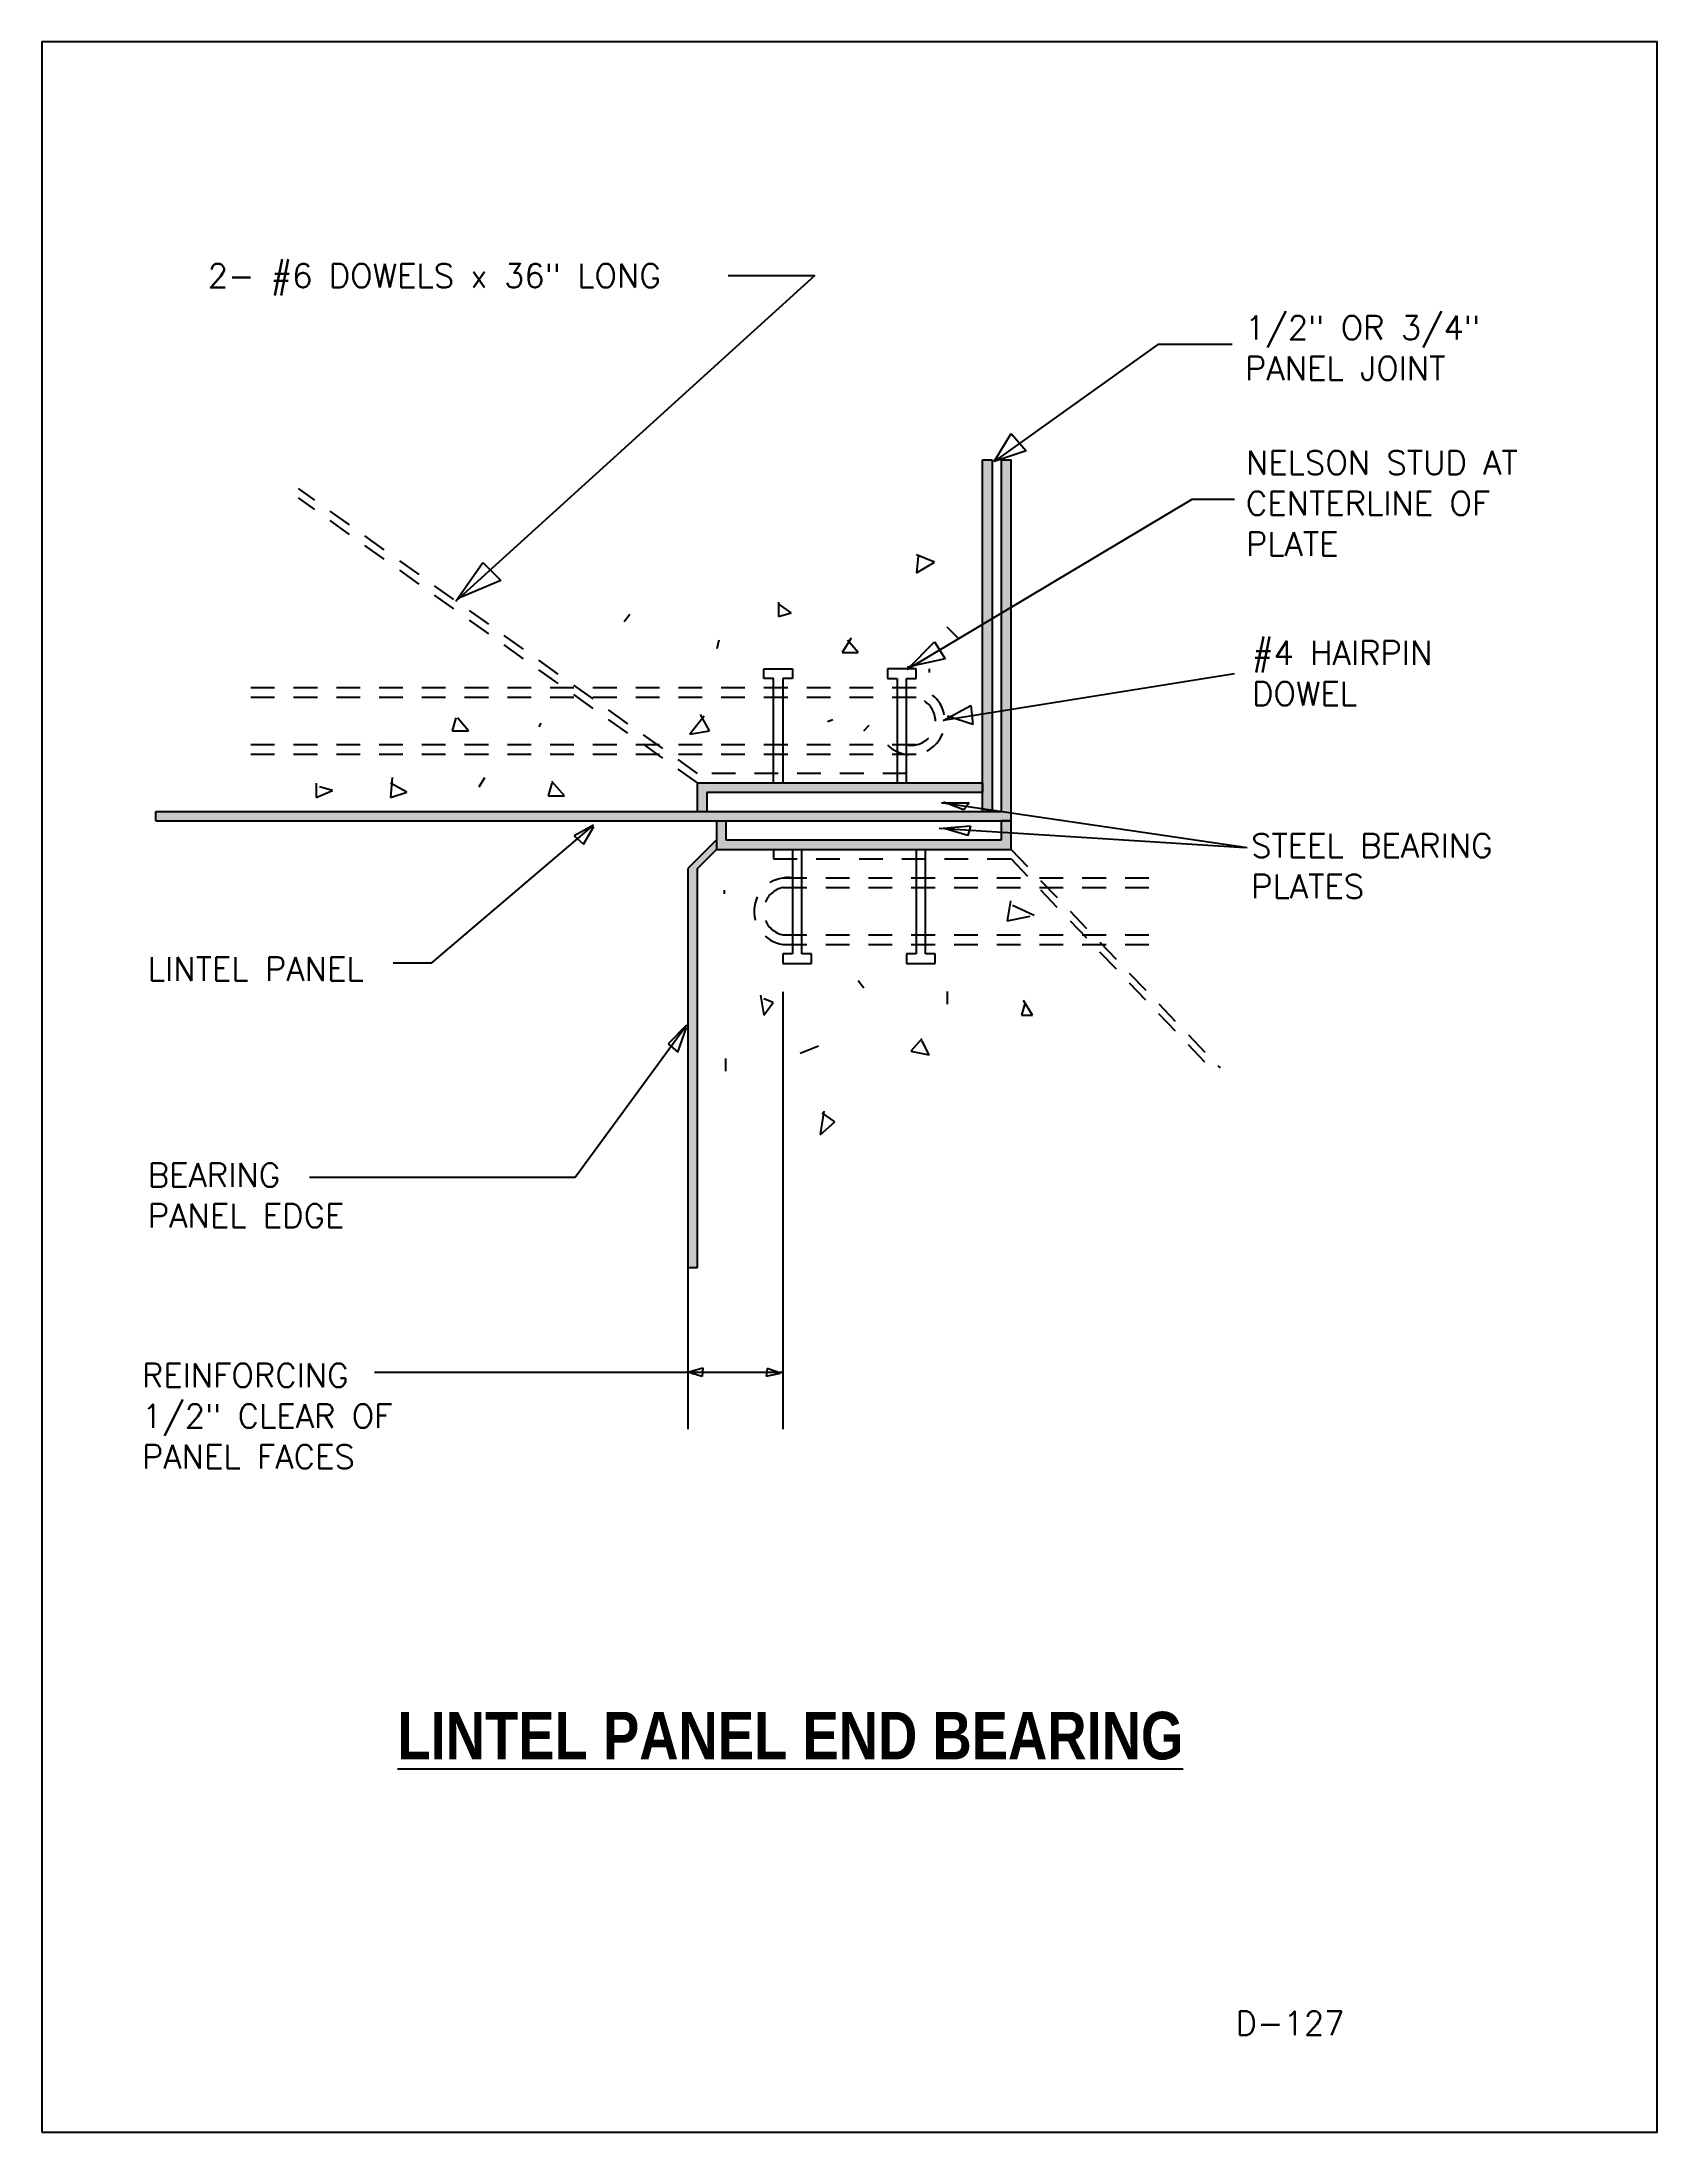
# Model space of a CAD drawing. Extents: x 0 to 8.5, y 0 to 11.
import ezdxf

# ---------------------------------------------------------------- set-up
doc = ezdxf.new("R2010")
doc.units = 0
doc.header["$MEASUREMENT"] = 0
doc.linetypes.add('2A', pattern=[0])
doc.linetypes.add('HIDDEN2', pattern=[0.1875, 0.125, -0.0625])
doc.layers.get('0').update_dxf_attribs({"linetype": 'CONTINUOUS'})
doc.styles.get("Standard").update_dxf_attribs({"font": 'simplex.shx'})

msp = doc.modelspace()

# ---------------------------------------------------------------- hatches: boundary and pattern name
at = {"linetype": 'HIDDEN2'}
h = msp.add_hatch(color=256, dxfattribs=at)
h.paths.add_polyline_path([(5.1, 6.8), (5.1, 6.9), (5.05, 6.9), (5.05, 6.8), (3.6, 6.8), (3.6, 6.9), (3.55, 6.9), (3.55, 6.8), (3.55, 6.75), (5.1, 6.75)])
h.paths.add_polyline_path([(5.1, 8.8), (5.05, 8.8), (5.05, 6.95), (0.6, 6.95), (0.6, 6.9), (1.2, 6.9), (5.1, 6.9)])
h.paths.add_polyline_path([(3.5, 7.05), (4.95, 7.05), (4.95, 7.1), (3.45, 7.1), (3.45, 6.95), (3.5, 6.95)], flags=17)
h.paths.add_polyline_path([(5, 8.8), (4.95, 8.8), (4.95, 6.95), (5, 6.95)], flags=17)
h.paths.add_polyline_path([(3.45, 6.65), (3.55, 6.75), (3.55, 6.8), (3.4, 6.65), (3.4, 4.55), (3.45, 4.55)])
for points in [[(5.1, 8.8), (5.05, 8.8), (5.05, 6.95), (0.6, 6.95), (0.6, 6.9), (1.2, 6.9), (5.1, 6.9)], [(5, 8.8), (4.95, 8.8), (4.95, 6.95), (5, 6.95)], [(4.95, 7.1), (3.45, 7.1), (3.45, 6.95), (3.5, 6.95), (3.5, 7.05), (4.95, 7.05)]]:
    msp.add_hatch(color=256, dxfattribs=at).paths.add_polyline_path(points)

# ---------------------------------------------------------------- linework, layer by layer
at = {"linetype": '2A'}
for p, q in [((4.067, 9.77), (2.179, 8.056)), ((3.611, 9.77), (4.067, 9.77)), ((5.872, 9.407), (5.011, 8.792)), ((6.264, 9.407), (5.872, 9.407)), ((5.011, 8.792), (5.101, 8.938)), ((5.101, 8.938), (5.179, 8.848)), ((5.179, 8.848), (5.011, 8.792)), ((6.051, 8.591), (4.553, 7.697)), ((6.275, 8.591), (6.051, 8.591)), ((2.179, 8.056), (2.321, 8.26)), ((2.321, 8.26), (2.415, 8.166)), ((2.415, 8.166), (2.195, 8.072)), ((4.553, 7.697), (4.698, 7.843)), ((4.698, 7.843), (4.754, 7.753)), ((4.754, 7.753), (4.553, 7.709)), ((6.275, 7.675), (4.743, 7.429)), ((4.743, 7.429), (4.888, 7.508)), ((4.888, 7.508), (4.899, 7.407)), ((4.899, 7.407), (4.765, 7.452)), ((4.734, 6.995), (4.88, 6.995)), ((6.342, 6.759), (4.743, 6.994)), ((4.851, 6.959), (4.745, 6.999)), ((4.88, 6.995), (4.851, 6.959)), ((2.053, 6.153), (2.903, 6.877)), ((2.903, 6.877), (2.802, 6.821)), ((2.802, 6.821), (2.851, 6.777)), ((2.851, 6.777), (2.904, 6.87)), ((4.721, 6.86), (4.887, 6.875)), ((6.331, 6.759), (4.721, 6.86)), ((4.873, 6.823), (4.748, 6.86)), ((4.887, 6.875), (4.873, 6.823)), ((1.849, 6.153), (2.053, 6.153)), ((3.9, 6), (3.9, 3.7)), ((2.807, 5.026), (3.393, 5.826)), ((3.393, 5.826), (3.295, 5.728)), ((3.295, 5.728), (3.347, 5.683)), ((3.347, 5.683), (3.393, 5.813)), ((1.408, 5.026), (2.807, 5.026)), ((3.4, 4.55), (3.4, 3.7)), ((1.75, 4), (3.4, 4)), ((3.399, 3.999), (3.479, 4.023)), ((3.4, 4), (3.9, 4)), ((3.475, 3.976), (3.415, 3.995)), ((3.479, 4.023), (3.475, 3.976)), ((3.816, 4.019), (3.812, 3.979)), ((3.812, 3.979), (3.887, 3.995)), ((3.887, 3.995), (3.816, 4.019))]:
    msp.add_line(p, q, dxfattribs=at)
at = {"linetype": 'Continuous'}
for p, q in [((4.95, 6.95), (4.95, 8.8)), ((4.95, 8.8), (5, 8.8)), ((5, 8.8), (5, 6.95)), ((5.05, 6.95), (5.05, 8.8)), ((5.05, 8.8), (5.1, 8.8)), ((5.1, 6.9), (5.1, 8.8)), ((3.8, 7.65), (3.8, 7.7)), ((3.8, 7.7), (3.95, 7.7)), ((3.95, 7.7), (3.95, 7.65)), ((4.6, 7.7), (4.45, 7.7)), ((4.45, 7.7), (4.45, 7.65)), ((4.6, 7.65), (4.6, 7.7)), ((3.85, 7.65), (3.8, 7.65)), ((3.85, 7.1), (3.85, 7.65)), ((3.95, 7.65), (3.9, 7.65)), ((3.9, 7.65), (3.9, 7.1)), ((4.45, 7.65), (4.5, 7.65)), ((4.5, 7.65), (4.5, 7.1)), ((4.55, 7.1), (4.55, 7.65)), ((4.55, 7.65), (4.6, 7.65)), ((3.45, 6.95), (3.45, 7.1)), ((3.45, 7.1), (4.95, 7.1)), ((4.95, 7.05), (3.5, 7.05)), ((3.5, 7.05), (3.5, 6.95)), ((4.95, 7.1), (4.95, 7.05)), ((0.6, 6.9), (0.6, 6.95)), ((0.6, 6.95), (5.05, 6.95)), ((5, 6.95), (4.95, 6.95)), ((0.6, 6.9), (1.2, 6.9)), ((1.2, 6.9), (5.1, 6.9)), ((3.55, 6.9), (3.55, 6.8)), ((3.6, 6.9), (3.6, 6.8)), ((5.1, 6.9), (5.05, 6.9)), ((5.05, 6.8), (5.05, 6.9)), ((5.1, 6.8), (5.1, 6.9)), ((3.55, 6.8), (3.4, 6.65)), ((3.45, 6.65), (3.55, 6.75)), ((3.55, 6.8), (3.55, 6.75)), ((3.55, 6.75), (5.1, 6.75)), ((3.6, 6.8), (5.05, 6.8)), ((3.95, 6.75), (3.95, 6.45)), ((4, 6.35), (4, 6.75)), ((4.6, 6.75), (4.6, 6.35)), ((4.65, 6.35), (4.65, 6.75)), ((5.1, 6.75), (5.1, 6.8)), ((3.4, 6.65), (3.4, 4.55)), ((3.45, 4.55), (3.45, 6.65)), ((3.95, 6.45), (3.95, 6.35)), ((4.65, 6.2), (4.65, 6.4)), ((3.95, 6.35), (3.95, 6.2)), ((4, 6.2), (4, 6.35)), ((4.6, 6.35), (4.6, 6.2)), ((3.95, 6.2), (3.9, 6.2)), ((3.9, 6.2), (3.9, 6.15)), ((4.05, 6.2), (4, 6.2)), ((4.05, 6.15), (4.05, 6.2)), ((4.6, 6.2), (4.55, 6.2)), ((4.55, 6.2), (4.55, 6.15)), ((4.7, 6.2), (4.65, 6.2)), ((4.7, 6.15), (4.7, 6.2)), ((3.9, 6.15), (4.05, 6.15)), ((4.55, 6.15), (4.7, 6.15)), ((3.4, 4.55), (3.45, 4.55))]:
    msp.add_line(p, q, dxfattribs=at)
at = {"linetype": 'HIDDEN2'}
for p, q in [((3.45, 7.15), (1.35, 8.65)), ((3.45, 7.1), (1.35, 8.6)), ((4.697, 8.262), (4.602, 8.3)), ((4.611, 8.291), (4.602, 8.205)), ((4.602, 8.205), (4.697, 8.262)), ((3.877, 8.052), (3.877, 7.976)), ((3.943, 7.995), (3.877, 8.043)), ((3.094, 7.986), (3.065, 7.948)), ((3.877, 7.976), (3.943, 7.995)), ((3.562, 7.852), (3.552, 7.805)), ((4.258, 7.862), (4.211, 7.786)), ((4.296, 7.786), (4.239, 7.852)), ((4.821, 7.862), (4.764, 7.919)), ((4.211, 7.786), (4.296, 7.786)), ((4.6, 7.6), (1.05, 7.6)), ((4.669, 7.7), (4.669, 7.681)), ((4.6, 7.55), (1.05, 7.55)), ((2.178, 7.442), (2.159, 7.375)), ((2.159, 7.375), (2.245, 7.375)), ((2.245, 7.375), (2.188, 7.442)), ((2.617, 7.395), (2.627, 7.414)), ((3.485, 7.452), (3.409, 7.356)), ((3.409, 7.356), (3.514, 7.375)), ((3.514, 7.375), (3.466, 7.461)), ((4.134, 7.423), (4.163, 7.433)), ((4.325, 7.375), (4.354, 7.404)), ((4.6, 7.3), (1.05, 7.3)), ((4.6, 7.25), (1.05, 7.25)), ((4.55, 7.15), (3.45, 7.15)), ((1.443, 7.099), (1.443, 7.023)), ((1.443, 7.023), (1.529, 7.061)), ((1.529, 7.061), (1.462, 7.08)), ((1.844, 7.128), (1.835, 7.023)), ((1.92, 7.051), (1.835, 7.099)), ((1.835, 7.023), (1.92, 7.051)), ((2.302, 7.08), (2.331, 7.128)), ((2.684, 7.099), (2.665, 7.032)), ((2.751, 7.032), (2.684, 7.108)), ((2.665, 7.032), (2.751, 7.032)), ((3.85, 6.75), (3.85, 6.7)), ((5.1, 6.75), (6.2, 5.6)), ((3.85, 6.7), (5.1, 6.7)), ((3.9, 6.6), (5.9, 6.6)), ((5.1, 6.7), (6.15, 5.6)), ((3.59, 6.536), (3.59, 6.517)), ((3.9, 6.55), (5.9, 6.55)), ((5.098, 6.479), (5.079, 6.374)), ((5.079, 6.374), (5.222, 6.403)), ((5.222, 6.403), (5.098, 6.46)), ((3.9, 6.3), (5.9, 6.3)), ((3.9, 6.25), (5.9, 6.25)), ((4.296, 6.06), (4.325, 6.021)), ((3.781, 5.983), (3.8, 5.878)), ((3.848, 5.945), (3.8, 5.964)), ((3.8, 5.878), (3.848, 5.945)), ((4.764, 6.002), (4.764, 5.936)), ((5.174, 5.945), (5.155, 5.878)), ((5.213, 5.878), (5.165, 5.955)), ((5.155, 5.878), (5.213, 5.878)), ((4.63, 5.754), (4.573, 5.688)), ((4.669, 5.669), (4.63, 5.745)), ((3.6, 5.583), (3.6, 5.65)), ((3.991, 5.678), (4.087, 5.716)), ((4.573, 5.688), (4.669, 5.669)), ((4.115, 5.373), (4.096, 5.249)), ((4.096, 5.249), (4.172, 5.316)), ((4.172, 5.316), (4.106, 5.364))]:
    msp.add_line(p, q, dxfattribs=at)
at = {"linetype": 'Continuous'}
msp.add_lwpolyline([(0, 0), (8.5, 0), (8.5, 11), (0, 11)], close=True, dxfattribs=at)
at = {"linetype": 'HIDDEN2'}
for centre, radius, start, end in [((4.575, 7.425), 0.177, 225, 81.8699), ((4.575, 7.425), 0.127, 258.6901, 78.6901), ((3.925, 6.425), 0.177, 81.8699, 261.8699), ((3.925, 6.425), 0.127, 101.3099, 281.3099)]:
    msp.add_arc(centre, radius, start, end, dxfattribs=at)

# ---------------------------------------------------------------- texts
at = {"linetype": '2A'}
for s, p in [('2- #6 DOWELS x 36" LONG', (0.873, 9.707)), ('LINTEL PANEL', (0.558, 6.059)), ('BEARING', (0.558, 4.974)), ('PANEL EDGE', (0.558, 4.76)), ('REINFORCING ', (0.527, 3.92)), ('1/2" CLEAR OF', (0.527, 3.706)), ('PANEL FACES', (0.527, 3.492))]:
    msp.add_text(s, height=0.125, dxfattribs=at).set_placement(p)
at = {"linetype": 'HIDDEN2'}
for s, p in [('1/2" OR 3/4" ', (6.331, 9.433)), ('PANEL JOINT', (6.331, 9.219)), ('NELSON STUD AT', (6.336, 8.723)), ('CENTERLINE OF', (6.336, 8.509)), ('PLATE', (6.336, 8.295)), ('#4 HAIRPIN', (6.369, 7.722)), ('DOWEL', (6.369, 7.507)), ('STEEL BEARING ', (6.364, 6.708)), ('PLATES', (6.364, 6.493))]:
    msp.add_text(s, height=0.125, dxfattribs=at).set_placement(p)
at = {"linetype": 'Continuous'}
msp.add_text('D-127', height=0.125, dxfattribs=at).set_placement((6.282, 0.511))
at = {"linetype": '2A', "insert": (1.871, 2.212), "char_height": 0.25, "width": 6.75, "attachment_point": 1}
msp.add_mtext('{\\fTechnicBold|b0|i0|c2|p2;\\LLINTEL PANEL END BEARING}', dxfattribs=at)

doc.saveas('drawing.dxf')
